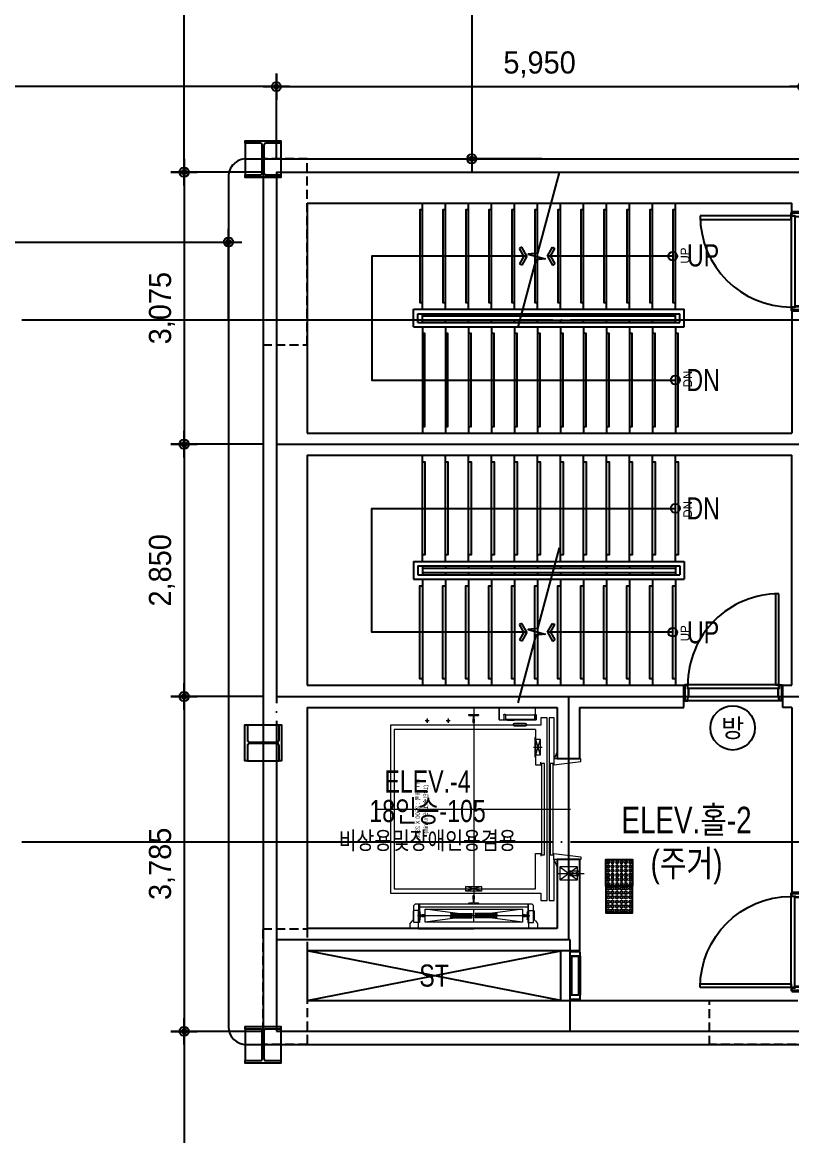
# Model space of a CAD drawing. Header units: millimetres. Extents: x 0 to 1390178, y 0 to 110113.
# Drawn here: x 362640 to 371337, y 28597 to 41181 of the extents above; entities that cross this region are included whole.
import ezdxf
from ezdxf.enums import TextEntityAlignment as Align
from ezdxf.xclip import XClip

# ---------------------------------------------------------------- set-up
doc = ezdxf.new("R2018")
doc.units = ezdxf.units.MM
doc.header["$LTSCALE"] = 100
doc.header["$XCLIPFRAME"] = 0
for name, pattern in [('X - 평면도$0$CEN', [62, 60, -1, 0, -1]), ('X - 평면도$0$CENTER', [65, 60, -2, 1, -2]), ('X - 평면도$0$CENTER2', [1.125, 0.75, -0.125, 0.125, -0.125]), ('X - 평면도$0$HID', [1.5, 1, -0.5]), ('X - 평면도$0$HIDDEN', [0.375, 0.25, -0.125]), ('X - 평면도$0$PHANTOM2', [50, 40, -2, 2, -2, 2, -2])]:
    doc.linetypes.add(name, pattern=pattern)
doc.layers.get('DEFPOINTS').update_dxf_attribs({"color": 145})
for name, color, linetype in [('AA-XXXX-TEXT', 3, 'Continuous'), ('DIM', 7, 'Continuous'), ('TEXT1', 7, 'Continuous'), ('X - SHEET$0$AA-BORD-TEXT', 3, 'Continuous'), ('X - 평면도$0$4', 4, 'Continuous'), ('X - 평면도$0$A-OPEN', 9, 'X - 평면도$0$CEN'), ('X - 평면도$0$A-SYM', 7, 'Continuous'), ('X - 평면도$0$A-WIN', 4, 'Continuous'), ('X - 평면도$0$AA-SSXM-STRS', 4, 'Continuous'), ('X - 평면도$0$AA-WAXM-CONC', 2, 'Continuous'), ('X - 평면도$0$AA-XXXX-CNTL', 1, 'X - 평면도$0$CEN'), ('X - 평면도$0$AA-XXXX-SYMB', 7, 'Continuous'), ('X - 평면도$0$X-55$0$AA-DWXM-WIND', 4, 'Continuous'), ('X - 평면도$0$점형블럭', 8, 'Continuous')]:
    doc.layers.add(name, color=color, linetype=linetype)
for name, color, linetype, lineweight in [('X - 평면도$0$A-door', 4, 'Continuous', 25), ('X - 평면도$0$LAD-CEN', 1, 'X - 평면도$0$CENTER2', 9), ('X - 평면도$0$LAD-FINISH', 30, 'X - 평면도$0$PHANTOM2', 15), ('X - 평면도$0$LAD-OUTLINE', 7, 'Continuous', 20), ('X - 평면도$0$LAD-REFERENCE', 7, 'Continuous', 5), ('X - 평면도$0$LAD-THINLINE', 7, 'Continuous', 9)]:
    doc.layers.add(name, color=color, linetype=linetype, lineweight=lineweight)
for name, color, linetype, plot in [('X - 평면도$0$A-GUIDE TEXT', 67, 'Continuous', False), ('X - 평면도$0$AA-XXXX-H', 195, 'Continuous', False), ('X - 평면도$0$DEFPOINT', 163, 'Continuous', False)]:
    doc.layers.add(name, color=color, linetype=linetype, plot=plot)
doc.styles.add('HAUD01', font='Dotum.ttf')
doc.styles.get("Standard").update_dxf_attribs({"font": 'Dotum.ttf'})
doc.styles.add('X - SHEET$0$HAUD01', font='Dotum.ttf')
doc.styles.add('X - 평면도$0$HAUD01', font='Dotum.ttf')
doc.dimstyles.new('HAUD-80', dxfattribs={"dimscale": 100, "dimtxt": 2.5, "dimasz": 0.5, "dimexe": 0, "dimexo": 1.5, "dimgap": 1, "dimtad": 1, "dimdec": 0, "dimdsep": 46, "dimlunit": 6, "dimtxsty": 'HAUD01', "dimblk": 'Z_DOT', "dimcen": 2.5, "dimdle": 1.5, "dimclrd": 7, "dimclre": 7, "dimclrt": 4, "dimadec": 0, "dimazin": 0, "dimtfac": 1, "dimtdec": 0, "dimtix": 1, "dimtmove": 2, "dimatfit": 3, "dimfxl": 1, "dimtvp": 1, "dimtolj": 1, "dimtzin": 0, "dimarcsym": 0})

# ---------------------------------------------------------------- blocks, each defined once
blk = doc.blocks.new('X - SHEET$0$HAUDsheetV')
at = {"layer": 'X - SHEET$0$AA-BORD-TEXT', "color": 3, "style": 'X - SHEET$0$HAUD01'}
for tag, p in [('PJCode', (786, 567.94)), ('작성자', (786.11, 194.82)), ('검토자', (786.11, 181.82)), ('최종검토자', (786.11, 168.82)), ('승인자', (786.11, 155.82)), ('일자', (786.83, 144.02)), ('개정번호', (812, 65.92))]:
    blk.add_attdef(tag, text='', height=3, dxfattribs=at).set_placement(p, align=Align.MIDDLE_CENTER)
at = {"layer": 'X - SHEET$0$AA-BORD-TEXT', "color": 3, "lineweight": 30, "flags": 104}
blk.add_attdef('PJTitle', text='', height=4, dxfattribs=at).set_placement((787.25, 536.62), align=Align.MIDDLE_CENTER)
blk = doc.blocks.new('X - SHEET')
ref = blk.add_blockref('X - SHEET$0$HAUDsheetV', (-100, 0), dxfattribs=dict(xscale=100, yscale=100, zscale=100))
lines = blk.add_mtext('중랑구 상봉동 116-49번지 일원 2030 청년주택 \\P신축공사', dxfattribs={"layer": 'X - SHEET$0$AA-BORD-TEXT', "color": 3, "insert": (78625, 53662), "char_height": 5056.52, "attachment_point": 1})
ref.add_attrib('PJTitle', '', (78625, 53662), dxfattribs={"flags": 104}).embed_mtext(lines)
blk = doc.blocks.new('dr_갑')
at = {"layer": 'TEXT1'}
blk.add_circle((0, 0), 400, dxfattribs=at)
at = {"layer": 'TEXT1', "style": 'HAUD01'}
blk.add_text('방', height=335, dxfattribs=at).set_placement((0, 0), align=Align.MIDDLE)
blk = doc.blocks.new('Z_DOT')
at = {"layer": 'DIM', "color": 0}
for p, q in [((0, -3), (0, 3)), ((-3, 0), (3, 0))]:
    blk.add_line(p, q, dxfattribs=at)
for radius in [1.05, 0.525]:
    blk.add_circle((0, 0), radius, dxfattribs=at)
blk = doc.blocks.new('*D58')
at = {"layer": 'DEFPOINTS', "color": 0, "transparency": 16777216}
for p in [(368664, 45837), (367720, 39637), (368664, 39637)]:
    blk.add_point(p, dxfattribs=at)
at = {"layer": 'DIM', "color": 7, "lineweight": -2, "transparency": 16777216}
for p, q in [((368514, 45837), (367720, 45837)), ((367720, 45787), (367720, 39687)), ((368514, 39637), (367720, 39637))]:
    blk.add_line(p, q, dxfattribs=at)
at = {"layer": 'DIM', "color": 7, "lineweight": -2, "transparency": 16777216, "xscale": 50, "yscale": 50, "zscale": 50}
for p, rotation in [((367720, 45837), 90), ((367720, 39637), 270)]:
    blk.add_blockref('Z_DOT', p, dxfattribs=dict(at, rotation=rotation))
at = {"layer": 'DIM', "color": 4, "transparency": 16777216, "insert": (367471, 42737), "char_height": 250, "attachment_point": 5, "rotation": 90, "style": 'HAUD01'}
blk.add_mtext('\\A1;6,200', dxfattribs=at)
blk = doc.blocks.new('*D63')
at = {"layer": 'DEFPOINTS', "color": 0, "transparency": 16777216}
for p in [(364972, 38697), (358572, 37676), (364972, 37676)]:
    blk.add_point(p, dxfattribs=at)
at = {"layer": 'DIM', "color": 7, "lineweight": -2, "transparency": 16777216}
for p, q in [((358572, 37826), (358572, 38697)), ((358622, 38697), (364922, 38697)), ((364972, 37826), (364972, 38697))]:
    blk.add_line(p, q, dxfattribs=at)
at = {"layer": 'DIM', "color": 7, "lineweight": -2, "transparency": 16777216, "xscale": 50, "yscale": 50, "zscale": 50, "rotation": 180}
blk.add_blockref('Z_DOT', (358572, 38697), dxfattribs=at)
at = {"layer": 'DIM', "color": 7, "lineweight": -2, "transparency": 16777216, "xscale": 50, "yscale": 50, "zscale": 50}
blk.add_blockref('Z_DOT', (364972, 38697), dxfattribs=at)
at = {"layer": 'DIM', "color": 4, "transparency": 16777216, "insert": (361772, 38946), "char_height": 250, "attachment_point": 5, "style": 'HAUD01'}
blk.add_mtext('\\A1;6,400', dxfattribs=at)
blk = doc.blocks.new('X - 평면도$0$arrow1')
for p, q in [((0, 0), (0.286, 0.501)), ((0, 0), (0.286, -0.501)), ((0.165, 0), (0.41, 0.429)), ((0.165, 0), (0.41, -0.429)), ((0.286, 0.501), (0.41, 0.43)), ((0.286, -0.501), (0.41, -0.43))]:
    blk.add_line(p, q)
blk = doc.blocks.new('X - 평면도$0$A$Cb11c32c7')
at = {"layer": 'X - 평면도$0$AA-XXXX-H'}
blk.add_lwpolyline([(-9, 154, 0.414214), (-31, 176), (-202, 176), (-202, 205), (202, 205), (202, 176), (31, 176, 0.414214), (9, 154), (9, -159, 0.414214), (31, -181), (202, -181), (202, -209), (-202, -209), (-202, -181), (-31, -181, 0.414214), (-9, -159)], format="xyb", close=True, dxfattribs=at)
at = {"layer": 'X - 평면도$0$DEFPOINT', "color": 195}
for p, q in [((-202, 176), (-202, -181)), ((202, 176), (202, -181))]:
    blk.add_line(p, q, dxfattribs=at)
blk = doc.blocks.new('X - 평면도$0$A$C3919c76b')
for p in [(-77388, 54393), (-77388, 44383)]:
    blk.add_blockref('X - 평면도$0$A$Cb11c32c7', p)
at = {"rotation": 90}
blk.add_blockref('X - 평면도$0$A$Cb11c32c7', (-77388, 47793), dxfattribs=at)
blk = doc.blocks.new('X - 평면도$0$A$C69CA1AF6')
blk.add_blockref('X - 평면도$0$A$C3919c76b', (43361, -33202))
blk = doc.blocks.new('*U950')
at = {"layer": 'X - 평면도$0$DEFPOINT'}
for p in [(1350, 622), (1350, -622)]:
    blk.add_line(p, (1350, 0), dxfattribs=at)
at = {"layer": 'X - 평면도$0$LAD-CEN', "color": 8, "ltscale": 200}
for p, q in [((0, 1095), (0, -1095)), ((-1139, 0), (980, 0))]:
    blk.add_line(p, q, dxfattribs=at)
at = {"layer": 'X - 평면도$0$LAD-CEN', "color": 8, "linetype": 'X - 평면도$0$CENTER'}
for p, q in [((1203, 636), (1203, -636)), ((1278, 0), (1128, 0))]:
    blk.add_line(p, q, dxfattribs=at)
at = {"layer": 'X - 평면도$0$LAD-CEN', "color": 8, "ltscale": 10}
for p, q in [((1355, 692), (1339, 692)), ((1355, 657), (1339, 657)), ((1355, -657), (1339, -657)), ((1355, -692), (1339, -692))]:
    blk.add_line(p, q, dxfattribs=at)
at = {"layer": 'X - 평면도$0$LAD-CEN', "color": 8, "ltscale": 20}
for p, q in [((-1025, 527), (-976, 527)), ((-1000, 504), (-1000, 550)), ((-1025, 287), (-976, 287)), ((-1000, 264), (-1000, 310)), ((-700, -677), (-700, -773))]:
    blk.add_line(p, q, dxfattribs=at)
at = {"layer": 'X - 평면도$0$LAD-CEN', "color": 8, "ltscale": 50}
blk.add_line((725, -954), (725, -1248), dxfattribs=at)
at = {"layer": 'X - 평면도$0$LAD-FINISH', "color": 8, "ltscale": 10}
for p, q in [((-650, -1195), (-570, -1195)), ((650, -1195), (570, -1195))]:
    blk.add_line(p, q, dxfattribs=at)
at = {"layer": 'X - 평면도$0$LAD-OUTLINE', "color": 8, "linetype": 'Continuous'}
for p, q in [((-1060, 54), (-1057, 9)), ((-1052, 5), (-1020, 5)), ((1020, 5), (1052, 5)), ((1057, 9), (1060, 54)), ((-1057, -9), (-1060, -54)), ((-1020, -5), (-1052, -5)), ((1052, -5), (1020, -5)), ((1060, -54), (1057, -9))]:
    blk.add_line(p, q, dxfattribs=at)
at = {"layer": 'X - 평면도$0$LAD-OUTLINE', "color": 8}
for p, q in [((-1010, -290), (-1150, -290)), ((-1150, -700), (-1150, -290)), ((-1150, -290), (-1010, -290)), ((-1010, -290), (-1010, -700)), ((-1010, -700), (-1150, -700)), ((-650, -945), (-570, -910)), ((650, -945), (570, -910))]:
    blk.add_line(p, q, dxfattribs=at)
at = {"layer": 'X - 평면도$0$LAD-OUTLINE', "color": 8, "linetype": 'X - 평면도$0$PHANTOM2', "ltscale": 5}
for p, q in [((-1062, -340), (-1017, -340)), ((-1062, -686), (-1062, -361)), ((-1062, -361), (-1017, -361)), ((-1062, -361), (-1062, -363)), ((-1017, -361), (-1017, -686)), ((-1017, -361), (-1017, -363)), ((-1017, -361), (-1017, -363)), ((-1062, -686), (-1062, -684)), ((-1062, -686), (-1017, -686)), ((-1062, -706), (-1017, -706)), ((-1017, -686), (-1017, -684)), ((-1017, -686), (-1017, -684))]:
    blk.add_line(p, q, dxfattribs=at)
at = {"layer": 'X - 평면도$0$LAD-OUTLINE', "color": 8}
for points in [[(-1032, -830), (-1032, -760), (-950, -760), (-950, 940), (950, 940), (950, -760), (1032, -760), (1032, -830), (-1032, -830)], [(-900, -700), (-900, 900), (900, 900), (900, -700)], [(-1115, -290), (-1115, -285), (-1045, -285), (-1045, -290)], [(-1010, -379), (-1005, -379), (-1005, -459), (-1010, -459)], [(-1010, -611), (-1005, -611), (-1005, -531), (-1010, -531)], [(-1005, -611), (-1005, -531)], [(-900, -700), (-500, -700), (-500, -760), (-530, -760)], [(900, -700), (500, -700), (500, -760), (530, -760)], [(-570, -910), (-1032, -910), (-1032, -855), (1032, -855), (1032, -910), (570, -910)], [(-515, -765), (515, -765), (515, -800), (-515, -800), (-515, -765)], [(-515, -865), (515, -865), (515, -900), (-515, -900), (-515, -865)], [(-570, -945), (-570, -906), (-500, -906), (-540, -1212), (-570, -1212), (-570, -1175)], [(570, -945), (570, -906), (500, -906), (540, -1212), (570, -1212), (570, -1175)]]:
    blk.add_lwpolyline(points, dxfattribs=at)
at = {"layer": 'X - 평면도$0$LAD-OUTLINE', "color": 8, "linetype": 'Continuous'}
for points in [[(-1063, -57), (-1068, -57), (-1068, 57), (-1063, 57)], [(-1017, 8), (-1017, 8), (-980, 8), (-979, 7), (-979, -7), (-980, -8), (-1017, -8), (-1017, -8)], [(1017, -8), (1017, -8), (980, -8), (979, -7), (979, 7), (980, 8), (1017, 8), (1017, 8)], [(1063, 57), (1068, 57), (1068, -57), (1063, -57)]]:
    blk.add_lwpolyline(points, dxfattribs=at)
for centre, radius, start, end in [((-1063, 54), 3, 3.2861, 90), ((-1052, 10), 5, 183.2861, 270), ((-1020, 8), 3.25, 270, 0), ((1020, 8), 3.25, 180, 270), ((1052, 10), 5, 270, 356.7139), ((1063, 54), 3, 90, 176.7139), ((-1063, -54), 3, 270, 356.7139), ((-1052, -10), 5, 90, 176.7139), ((-1020, -8), 3.25, 0, 90), ((1020, -8), 3.25, 90, 180), ((1052, -10), 5, 3.2861, 90), ((1063, -54), 3, 183.2861, 270)]:
    blk.add_arc(centre, radius, start, end, dxfattribs=at)
at = {"layer": 'X - 평면도$0$LAD-OUTLINE', "color": 8, "linetype": 'X - 평면도$0$PHANTOM2', "ltscale": 5}
for centre, start, end in [((-1062, -351), 90, 270), ((-1017, -351), 270, 90), ((-1062, -695), 90, 270), ((-1017, -695), 270, 90)]:
    blk.add_arc(centre, 11.3, start, end, dxfattribs=at)
at = {"layer": 'X - 평면도$0$LAD-REFERENCE', "color": 8}
for p, q in [((1068, 657), (1068, -657)), ((1279, 618), (1068, 618)), ((1105, 612), (1105, -612)), ((1279, -618), (1068, -618))]:
    blk.add_line(p, q, dxfattribs=at)
for points in [[(1068, 612), (1279, 612), (1279, 677), (1088, 677), (1068, 657)], [(1068, -612), (1279, -612), (1279, -677), (1088, -677), (1068, -657)]]:
    blk.add_lwpolyline(points, dxfattribs=at)
for points in [[(1145, 677), (1145, 677), (1150, 685), (1242, 685, 0.188811), (1256, 690), (1263, 697), (1290, 722), (1350, 722), (1350, 622), (1275, 622), (1145, 622)], [(1145, -677), (1145, -677), (1150, -685), (1242, -685, -0.188811), (1256, -690), (1263, -697), (1290, -722), (1350, -722), (1350, -622), (1275, -622), (1145, -622)]]:
    blk.add_lwpolyline(points, format="xyb", close=True, dxfattribs=at)
at = {"layer": 'X - 평면도$0$LAD-THINLINE', "color": 8, "linetype": 'X - 평면도$0$HIDDEN'}
for p, q in [((1344, 622), (1344, 722)), ((1074, -612), (1074, 612)), ((1344, -622), (1344, -722))]:
    blk.add_line(p, q, dxfattribs=at)
at = {"layer": 'X - 평면도$0$LAD-THINLINE', "color": 8}
for p, q in [((1278, -550), (1128, 550)), ((1128, -550), (1278, 550)), ((1178, 262), (1178, 17)), ((1178, 262), (1181, 262)), ((1178, 262), (1181, 262)), ((1178, 262), (1181, 262)), ((1178, 262), (1181, 262)), ((1181, 262), (1181, 17)), ((1181, 262), (1182, 259)), ((1181, 262), (1182, 259)), ((1188, 260), (1191, 260)), ((1188, 260), (1191, 260)), ((1188, 260), (1188, 20)), ((1188, 260), (1194, 260)), ((1188, 260), (1194, 260)), ((1194, 260), (1194, 20)), ((1200, 260), (1200, 20)), ((1206, 260), (1200, 260)), ((1206, 260), (1200, 260)), ((1206, 260), (1203, 260)), ((1206, 260), (1203, 260)), ((1206, 260), (1206, 20)), ((1218, 260), (1212, 260)), ((1212, 260), (1212, 20)), ((1212, 260), (1212, 20)), ((1218, 260), (1215, 260)), ((1218, 260), (1218, 20)), ((1228, 262), (1224, 262)), ((1228, 262), (1224, 262)), ((1224, 262), (1224, 17)), ((1224, 262), (1224, 259)), ((1228, 262), (1224, 262)), ((1228, 262), (1224, 262)), ((1224, 262), (1224, 259)), ((1228, 262), (1228, 17)), ((925, -90), (875, 90)), ((875, -90), (925, 90)), ((1178, 17), (1181, 17)), ((1178, 17), (1181, 17)), ((1181, 17), (1182, 21)), ((1188, 20), (1194, 20)), ((1188, 20), (1194, 20)), ((1206, 20), (1200, 20)), ((1218, 20), (1212, 20)), ((1224, 17), (1224, 21)), ((1228, 17), (1224, 17)), ((1228, 17), (1224, 17)), ((1178, -263), (1178, -18)), ((1178, -18), (1181, -18)), ((1178, -18), (1181, -18)), ((1181, -263), (1181, -18)), ((1181, -18), (1182, -21)), ((1188, -21), (1194, -21)), ((1188, -21), (1194, -21)), ((1188, -261), (1188, -21)), ((1194, -261), (1194, -21)), ((1200, -261), (1200, -21)), ((1206, -21), (1200, -21)), ((1206, -261), (1206, -21)), ((1218, -21), (1212, -21)), ((1212, -261), (1212, -21)), ((1212, -261), (1212, -21)), ((1218, -261), (1218, -21)), ((1224, -263), (1224, -18)), ((1228, -18), (1224, -18)), ((1228, -18), (1224, -18)), ((1224, -18), (1224, -21)), ((1228, -263), (1228, -18)), ((1178, -263), (1181, -263)), ((1178, -263), (1181, -263)), ((1178, -263), (1181, -263)), ((1178, -263), (1181, -263)), ((1181, -263), (1182, -260)), ((1181, -263), (1182, -260)), ((1188, -261), (1191, -261)), ((1188, -261), (1191, -261)), ((1188, -261), (1194, -261)), ((1188, -261), (1194, -261)), ((1206, -261), (1200, -261)), ((1206, -261), (1200, -261)), ((1206, -261), (1203, -261)), ((1206, -261), (1203, -261)), ((1218, -261), (1212, -261)), ((1218, -261), (1215, -261)), ((1224, -263), (1224, -260)), ((1224, -263), (1224, -260)), ((1228, -263), (1224, -263)), ((1228, -263), (1224, -263)), ((1228, -263), (1224, -263)), ((1228, -263), (1224, -263)), ((-790, -750), (-610, -700)), ((-790, -700), (-610, -750)), ((750, -1088), (700, -1195)), ((700, -1088), (750, -1195))]:
    blk.add_line(p, q, dxfattribs=at)
at = {"layer": 'X - 평면도$0$LAD-THINLINE', "color": 8, "linetype": 'Continuous'}
for p, q in [((1195, 601), (1162, 604)), ((1198, 585), (1198, 597)), ((1208, 597), (1208, 585)), ((1244, 604), (1211, 601)), ((1162, -604), (1195, -601)), ((1198, -597), (1198, -585)), ((1208, -585), (1208, -597)), ((1211, -601), (1244, -604))]:
    blk.add_line(p, q, dxfattribs=at)
at = {"layer": 'X - 평면도$0$LAD-THINLINE', "color": 8, "ltscale": 5}
for p, q in [((800, -975), (650, -1175)), ((650, -975), (800, -1175))]:
    blk.add_line(p, q, dxfattribs=at)
at = {"layer": 'X - 평면도$0$LAD-THINLINE', "color": 8}
for points in [[(1128, -550), (1278, -550), (1278, 550), (1128, 550)], [(925, -90), (925, 90), (875, 90), (875, -90)], [(-810, -693), (-590, -693), (-590, -700), (-810, -700)], [(-790, -750), (-610, -750), (-610, -700), (-790, -700)], [(750, -1195), (700, -1195), (700, -1088), (750, -1088)], [(782, -1202), (668, -1202), (668, -1195), (782, -1195)]]:
    blk.add_lwpolyline(points, close=True, dxfattribs=at)
at = {"layer": 'X - 평면도$0$LAD-THINLINE', "color": 8, "linetype": 'Continuous'}
for points in [[(1158, 608), (1158, 612), (1247, 612), (1247, 608)], [(1211, 582), (1211, 582), (1211, 551), (1210, 550), (1196, 550), (1195, 551), (1195, 582), (1195, 582)], [(1247, -608), (1247, -612), (1158, -612), (1158, -608)], [(1195, -582), (1195, -582), (1195, -551), (1196, -550), (1210, -550), (1211, -551), (1211, -582), (1211, -582)]]:
    blk.add_lwpolyline(points, dxfattribs=at)
at = {"layer": 'X - 평면도$0$LAD-THINLINE', "color": 8, "linetype": 'X - 평면도$0$PHANTOM2'}
blk.add_lwpolyline([(-972, -466), (-972, -580, 1), (-938, -580), (-938, -466, 1)], format="xyb", close=True, dxfattribs=at)
at = {"layer": 'X - 평면도$0$LAD-THINLINE', "color": 8, "ltscale": 5}
blk.add_lwpolyline([(800, -1175), (650, -1175), (650, -975), (800, -975)], close=True, dxfattribs=at)
for centre in [(-1000, 527), (-1000, 287)]:
    blk.add_circle(centre, 10, dxfattribs=at)
at = {"layer": 'X - 평면도$0$LAD-THINLINE', "color": 8, "linetype": 'Continuous'}
for centre, radius, start, end in [((1162, 608), 4, 180, 265.684), ((1194, 597), 4, 0, 85.684), ((1195, 585), 3.2, 270, 0), ((1212, 597), 4, 94.316, 180), ((1211, 585), 3.2, 180, 270), ((1243, 608), 4, 274.316, 0), ((1162, -608), 4, 94.316, 180), ((1195, -585), 3.2, 0, 90), ((1194, -597), 4, 274.316, 0), ((1211, -585), 3.2, 90, 180), ((1212, -597), 4, 180, 265.684), ((1243, -608), 4, 0, 85.684)]:
    blk.add_arc(centre, radius, start, end, dxfattribs=at)
at = {"layer": 'X - 평면도$0$LAD-THINLINE', "color": 8}
for centre, start, end in [((1185, 260), 190.2367, 0), ((1185, 260), 190.2367, 0), ((1197, 260), 180, 0), ((1197, 260), 180, 0), ((1209, 260), 180, 0), ((1209, 260), 180, 0), ((1221, 260), 180, 349.7633), ((1221, 260), 180, 349.7633), ((1185, 20), 0, 169.7633), ((1197, 20), 0, 180), ((1209, 20), 0, 180), ((1221, 20), 10.2367, 180), ((1185, -21), 190.2367, 0), ((1197, -21), 180, 0), ((1209, -21), 180, 0), ((1221, -21), 180, 349.7633), ((1185, -261), 0, 169.7633), ((1185, -261), 0, 169.7633), ((1197, -261), 0, 180), ((1197, -261), 0, 180), ((1209, -261), 0, 180), ((1209, -261), 0, 180), ((1221, -261), 10.2367, 180), ((1221, -261), 10.2367, 180)]:
    blk.add_arc(centre, 3, start, end, dxfattribs=at)
at = {"layer": 'X - 평면도$0$DEFPOINT', "style": 'X - 평면도$0$HAUD01'}
for s, p in [('PIT 내폭 : 2500 X 2300', (-2, 633)), ('(18인승,105m/min)', (0, 542))]:
    blk.add_text(s, height=48, dxfattribs=at).set_placement(p, align=Align.MIDDLE_CENTER)
blk = doc.blocks.new('*U1021')
at = {"layer": 'X - 평면도$0$A-WIN', "color": 9}
for p, q in [((220, 120), (-220, 120)), ((220, 99), (-220, 99)), ((220, 21), (-220, 21)), ((220, 0), (-220, 0))]:
    blk.add_line(p, q, dxfattribs=at)
at = {"layer": 'X - 평면도$0$A-WIN'}
for points in [[(-220, 0), (-220, 120), (-270, 120), (-270, 0)], [(-223, 3), (-223, 117), (-267, 117), (-267, 3)], [(270, 0), (270, 120), (220, 120), (220, 0)], [(267, 3), (267, 117), (223, 117), (223, 3)]]:
    blk.add_lwpolyline(points, close=True, dxfattribs=at)
blk = doc.blocks.new('X - 평면도$0$A$C4D1409A3')
at = {"layer": 'X - 평면도$0$점형블럭', "color": 9}
blk.add_lwpolyline([(0, 0), (300, 0), (300, 300), (0, 300)], close=True, dxfattribs=at)
at = {"layer": 'X - 평면도$0$점형블럭', "color": 252}
for centre in [(25, 275), (75, 275), (125, 275), (175, 275), (225, 275), (275, 275), (25, 225), (25, 175), (25, 125), (75, 225), (75, 175), (75, 125), (125, 225), (125, 175), (125, 125), (175, 225), (175, 175), (175, 125), (225, 225), (225, 175), (225, 125), (275, 225), (275, 175), (275, 125), (25, 75), (25, 25), (75, 75), (75, 25), (125, 75), (125, 25), (175, 75), (175, 25), (225, 75), (225, 25), (275, 75), (275, 25)]:
    blk.add_circle(centre, 15, dxfattribs=at)
blk = doc.blocks.new('X - 평면도$0$A$Cfb342870')
at = {"layer": 'X - 평면도$0$A-OPEN'}
for p, q in [((-33527, 11681), (-30662, 12241)), ((-30662, 11681), (-33527, 12241))]:
    blk.add_line(p, q, dxfattribs=at)
at = {"layer": 'X - 평면도$0$AA-WAXM-CONC'}
for p, q in [((-34027, 21191), (-34027, 11181)), ((-34027, 21191), (-23422, 21191)), ((-33527, 20691), (-33527, 18091)), ((-33527, 20691), (-28052, 20691)), ((-28052, 20591), (-28052, 20691)), ((-28052, 19471), (-28052, 18091)), ((-33527, 18091), (-28052, 18091)), ((-33527, 17841), (-33527, 15241)), ((-33527, 17841), (-28052, 17841)), ((-28052, 15241), (-28052, 17841)), ((-33527, 15241), (-29272, 15241)), ((-29272, 14991), (-29272, 15241)), ((-28152, 14991), (-28152, 15241)), ((-28152, 15241), (-28052, 15241)), ((-33527, 14991), (-33527, 12491)), ((-33527, 14991), (-30702, 14991)), ((-30702, 14991), (-30702, 14411)), ((-30452, 14991), (-30452, 14411)), ((-30452, 14991), (-29272, 14991)), ((-28052, 14991), (-28152, 14991)), ((-28052, 14991), (-28052, 12901)), ((-30452, 14411), (-30702, 14411)), ((-30702, 13271), (-30702, 12491)), ((-30452, 13271), (-30702, 13271)), ((-30452, 13271), (-30452, 12241)), ((-30702, 12491), (-33527, 12491)), ((-33527, 12241), (-33527, 11681)), ((-30452, 12241), (-33527, 12241)), ((-28052, 11781), (-27552, 11781)), ((-33527, 11681), (-28052, 11681)), ((-34027, 11181), (-27552, 11181))]:
    blk.add_line(p, q, dxfattribs=at)
at = {"layer": 'X - 평면도$0$AA-XXXX-CNTL'}
for p, q in [((-33877, 21041), (-33877, 11331)), ((-33877, 21041), (-19177, 21041)), ((-33877, 17966), (-25227, 17966)), ((-33877, 15116), (-27927, 15116)), ((-30577, 15116), (-30577, 12366)), ((-30557, 12366), (-33877, 12366)), ((-30557, 11331), (-30557, 12366)), ((-33877, 11331), (-27702, 11331))]:
    blk.add_line(p, q, dxfattribs=at)
at = {"layer": 'X - 평면도$0$X-55$0$AA-DWXM-WIND'}
blk.add_line((-30662, 11681), (-30662, 12241), dxfattribs=at)
at = {"xscale": -1.000000000000008, "rotation": 90}
blk.add_blockref('*U950', (-31647, 13841), dxfattribs=at)
at = {"layer": 'X - 평면도$0$A-WIN', "rotation": 90}
blk.add_blockref('*U1021', (-30442, 11961), dxfattribs=at)
at = {"layer": 'X - 평면도$0$점형블럭', "xscale": -1, "rotation": 270}
blk.add_blockref('X - 평면도$0$A$C4D1409A3', (-30152, 12971), dxfattribs=at)
at = {"layer": 'X - 평면도$0$점형블럭', "rotation": 270}
blk.add_blockref('X - 평면도$0$A$C4D1409A3', (-30152, 12971), dxfattribs=at)
blk = doc.blocks.new('X - 평면도$0$B4~1F_COL')
at = {"layer": 'X - 평면도$0$DEFPOINT', "linetype": 'X - 평면도$0$HID'}
for points in [[(-76888, -36807), (-76888, -34707), (-77388, -34707), (-77388, -36807), (-76888, -36807)], [(-76888, -43407), (-76888, -44717), (-77388, -44717), (-77388, -43407), (-76888, -43407)], [(-72343, -44717), (-72343, -44217), (-70913, -44217), (-70913, -44717), (-72343, -44717)]]:
    blk.add_lwpolyline(points, dxfattribs=at)
blk = doc.blocks.new('X - 평면도$0$D1100')
at = {"layer": 'X - 평면도$0$A-door', "color": 9}
for p, q in [((0, -5), (0, -1035)), ((40, -15), (40, -1025)), ((180, -5), (180, -1035))]:
    blk.add_line(p, q, dxfattribs=at)
at = {"layer": 'X - 평면도$0$A-door'}
for points in [[(30, 28), (2, 28), (2, -3), (42, -3), (42, -13), (138, -13), (138, -3), (178, -3), (178, 28), (150, 28), (150, 30), (180, 30), (180, -5), (140, -5), (140, -15), (40, -15), (40, -5), (0, -5), (0, 30), (30, 30)], [(-1030, -5), (-1030, -45), (0, -45), (0, -5)], [(30, -1068), (2, -1068), (2, -1037), (42, -1037), (42, -1027), (138, -1027), (138, -1037), (178, -1037), (178, -1068), (150, -1068), (150, -1070), (180, -1070), (180, -1035), (140, -1035), (140, -1025), (40, -1025), (40, -1035), (0, -1035), (0, -1070), (30, -1070)]]:
    blk.add_lwpolyline(points, close=True, dxfattribs=at)
at = {"layer": 'X - 평면도$0$A-door', "color": 8}
for points in [[(2, -3), (2, 28), (178, 28), (178, -3), (177, -3), (177, 27), (3, 27), (3, -3)], [(2, -1037), (2, -1068), (178, -1068), (178, -1037), (177, -1037), (177, -1067), (3, -1067), (3, -1037)]]:
    blk.add_lwpolyline(points, close=True, dxfattribs=at)
at = {"layer": 'X - 평면도$0$A-door', "color": 1}
blk.add_arc((0, -5), 1030, 180, 270, dxfattribs=at)
at = {"layer": 'X - 평면도$0$A-GUIDE TEXT'}
for p, q in [((175, 40), (5, 40)), ((175, -1080), (5, -1080))]:
    blk.add_line(p, q, dxfattribs=at)
blk = doc.blocks.new('X - 평면도', base_point=(-475.4, -286.7))
at = {"layer": 'X - 평면도$0$4'}
for p, q in [((552422, 54393.1), (552612, 54393.1)), ((552222, 54193), (552222, 44583.1)), ((552422, 44383.1), (552612, 44383.1))]:
    blk.add_line(p, q, dxfattribs=at)
for centre, start, end in [((552422, 54193.1), 90, 180.03703), ((552422, 44583.1), 180, 270)]:
    blk.add_arc(centre, 200, start, end, dxfattribs=at)
at = {"layer": 'X - 평면도$0$A-SYM'}
for points in [[(555958.5, 54239.2), (555714.3, 53327.8), (555607.4, 53315), (555800.6, 53263.3), (555693.6, 53250.5), (555489.6, 52489.2)], [(555958.5, 49997.1), (555714.3, 49085.7), (555607.4, 49072.9), (555800.6, 49021.2), (555693.6, 49008.4), (555489.6, 48247.1)]]:
    blk.add_lwpolyline(points, dxfattribs=at)
at = {"layer": 'X - 평면도$0$AA-SSXM-STRS'}
for p, q in [((554412, 52693.1), (554412, 53893.1)), ((554672, 52693.1), (554672, 53893.1)), ((554932, 52693.1), (554932, 53893.1)), ((555192, 52693.1), (555192, 53893.1)), ((555452, 52693.1), (555452, 53893.1)), ((555712, 52693.1), (555712, 53893.1)), ((555972, 52693.1), (555972, 53893.1)), ((556232, 52693.1), (556232, 53893.1)), ((556492, 52693.1), (556492, 53893.1)), ((556752, 52693.1), (556752, 53893.1)), ((557012, 52693.1), (557012, 53893.1)), ((557272, 52693.1), (557272, 53893.1)), ((554312, 52693.1), (557372, 52693.1)), ((554312, 52493.1), (554312, 52693.1)), ((554362, 52643.1), (557322, 52643.1)), ((554362, 52543.1), (554362, 52643.1)), ((554412, 52618.1), (554412, 52643.1)), ((554412, 52618.1), (557272, 52618.1)), ((554412, 52568.1), (554412, 52618.1)), ((554672, 52618.1), (554672, 52643.1)), ((554932, 52618.1), (554932, 52643.1)), ((555192, 52618.1), (555192, 52643.1)), ((555452, 52618.1), (555452, 52643.1)), ((555712, 52618.1), (555712, 52643.1)), ((555972, 52618.1), (555972, 52643.1)), ((556232, 52618.1), (556232, 52643.1)), ((556492, 52618.1), (556492, 52643.1)), ((556752, 52618.1), (556752, 52643.1)), ((557012, 52618.1), (557012, 52643.1)), ((557272, 52568.1), (557272, 52643.1)), ((557322, 52543.1), (557322, 52643.1)), ((557372, 52493.1), (557372, 52693.1)), ((554312, 52493.1), (557372, 52493.1)), ((554362, 52543.1), (557322, 52543.1)), ((554412, 52543.1), (554412, 52568.1)), ((554412, 52568.1), (557272, 52568.1)), ((554412, 52493.1), (554412, 51293.1)), ((554672, 52543.1), (554672, 52568.1)), ((554672, 52493.1), (554672, 51293.1)), ((554932, 52543.1), (554932, 52568.1)), ((554932, 52493.1), (554932, 51293.1)), ((555192, 52543.1), (555192, 52568.1)), ((555192, 52493.1), (555192, 51293.1)), ((555452, 52543.1), (555452, 52568.1)), ((555452, 52493.1), (555452, 51293.1)), ((555712, 52543.1), (555712, 52568.1)), ((555712, 52493.1), (555712, 51293.1)), ((555972, 52543.1), (555972, 52568.1)), ((555972, 52493.1), (555972, 51293.1)), ((556232, 52543.1), (556232, 52568.1)), ((556232, 52493.1), (556232, 51293.1)), ((556492, 52543.1), (556492, 52568.1)), ((556492, 52493.1), (556492, 51293.1)), ((556752, 52543.1), (556752, 52568.1)), ((556752, 52493.1), (556752, 51293.1)), ((557012, 52543.1), (557012, 52568.1)), ((557012, 52493.1), (557012, 51293.1)), ((557272, 52543.1), (557272, 52568.1)), ((557272, 52493.1), (557272, 51293.1)), ((554412, 49843.1), (554412, 51043.1)), ((554672, 49843.1), (554672, 51043.1)), ((554932, 49843.1), (554932, 51043.1)), ((555192, 49843.1), (555192, 51043.1)), ((555452, 49843.1), (555452, 51043.1)), ((555712, 49843.1), (555712, 51043.1)), ((555972, 49843.1), (555972, 51043.1)), ((556232, 49843.1), (556232, 51043.1)), ((556492, 49843.1), (556492, 51043.1)), ((556752, 49843.1), (556752, 51043.1)), ((557012, 49843.1), (557012, 51043.1)), ((557272, 49843.1), (557272, 51043.1)), ((554312, 49843.1), (557372, 49843.1)), ((554312, 49843.1), (554312, 49643.1)), ((557372, 49843.1), (557372, 49643.1)), ((554362, 49793.1), (557322, 49793.1)), ((554362, 49793.1), (554362, 49693.1)), ((554412, 49793.1), (554412, 49768.1)), ((554412, 49768.1), (557272, 49768.1)), ((554412, 49768.1), (554412, 49718.1)), ((554412, 49718.1), (557272, 49718.1)), ((554412, 49718.1), (554412, 49693.1)), ((554672, 49793.1), (554672, 49768.1)), ((554672, 49718.1), (554672, 49693.1)), ((554932, 49793.1), (554932, 49768.1)), ((554932, 49718.1), (554932, 49693.1)), ((555192, 49793.1), (555192, 49768.1)), ((555192, 49718.1), (555192, 49693.1)), ((555452, 49793.1), (555452, 49768.1)), ((555452, 49718.1), (555452, 49693.1)), ((555712, 49793.1), (555712, 49768.1)), ((555712, 49718.1), (555712, 49693.1)), ((555972, 49793.1), (555972, 49768.1)), ((555972, 49718.1), (555972, 49693.1)), ((556232, 49793.1), (556232, 49768.1)), ((556232, 49718.1), (556232, 49693.1)), ((556492, 49793.1), (556492, 49768.1)), ((556492, 49718.1), (556492, 49693.1)), ((556752, 49793.1), (556752, 49768.1)), ((556752, 49718.1), (556752, 49693.1)), ((557012, 49793.1), (557012, 49768.1)), ((557012, 49718.1), (557012, 49693.1)), ((557272, 49793.1), (557272, 49768.1)), ((557272, 49768.1), (557272, 49693.1)), ((557322, 49793.1), (557322, 49693.1)), ((554312, 49643.1), (557372, 49643.1)), ((554362, 49693.1), (557322, 49693.1)), ((554412, 49643.1), (554412, 48443.1)), ((554672, 49643.1), (554672, 48443.1)), ((554932, 49643.1), (554932, 48443.1)), ((555192, 49643.1), (555192, 48443.1)), ((555452, 49643.1), (555452, 48443.1)), ((555712, 49643.1), (555712, 48443.1)), ((555972, 49643.1), (555972, 48443.1)), ((556232, 49643.1), (556232, 48443.1)), ((556492, 49643.1), (556492, 48443.1)), ((556752, 49643.1), (556752, 48443.1)), ((557012, 49643.1), (557012, 48443.1)), ((557272, 49643.1), (557272, 48443.1))]:
    blk.add_line(p, q, dxfattribs=at)
for points in [[(554412, 53818.1), (554382, 53818.1), (554382, 52768.1), (554412, 52768.1)], [(554672, 53818.1), (554642, 53818.1), (554642, 52768.1), (554672, 52768.1)], [(554932, 53818.1), (554902, 53818.1), (554902, 52768.1), (554932, 52768.1)], [(555192, 53818.1), (555162, 53818.1), (555162, 52768.1), (555192, 52768.1)], [(555452, 53818.1), (555422, 53818.1), (555422, 52768.1), (555452, 52768.1)], [(555712, 53818.1), (555682, 53818.1), (555682, 52768.1), (555712, 52768.1)], [(555972, 53818.1), (555942, 53818.1), (555942, 52768.1), (555972, 52768.1)], [(556232, 53818.1), (556202, 53818.1), (556202, 52768.1), (556232, 52768.1)], [(556492, 53818.1), (556462, 53818.1), (556462, 52768.1), (556492, 52768.1)], [(556752, 53818.1), (556722, 53818.1), (556722, 52768.1), (556752, 52768.1)], [(557012, 53818.1), (556982, 53818.1), (556982, 52768.1), (557012, 52768.1)], [(557272, 53818.1), (557242, 53818.1), (557242, 52768.1), (557272, 52768.1)], [(554412, 51368.1), (554442, 51368.1), (554442, 52418.1), (554412, 52418.1)], [(554672, 51368.1), (554702, 51368.1), (554702, 52418.1), (554672, 52418.1)], [(554932, 51368.1), (554962, 51368.1), (554962, 52418.1), (554932, 52418.1)], [(555192, 51368.1), (555222, 51368.1), (555222, 52418.1), (555192, 52418.1)], [(555452, 51368.1), (555482, 51368.1), (555482, 52418.1), (555452, 52418.1)], [(555712, 51368.1), (555742, 51368.1), (555742, 52418.1), (555712, 52418.1)], [(555972, 51368.1), (556002, 51368.1), (556002, 52418.1), (555972, 52418.1)], [(556232, 51368.1), (556262, 51368.1), (556262, 52418.1), (556232, 52418.1)], [(556492, 51368.1), (556522, 51368.1), (556522, 52418.1), (556492, 52418.1)], [(556752, 51368.1), (556782, 51368.1), (556782, 52418.1), (556752, 52418.1)], [(557012, 51368.1), (557042, 51368.1), (557042, 52418.1), (557012, 52418.1)], [(557272, 51368.1), (557302, 51368.1), (557302, 52418.1), (557272, 52418.1)], [(554412, 50968.1), (554442, 50968.1), (554442, 49918.1), (554412, 49918.1)], [(554672, 50968.1), (554702, 50968.1), (554702, 49918.1), (554672, 49918.1)], [(554932, 50968.1), (554962, 50968.1), (554962, 49918.1), (554932, 49918.1)], [(555192, 50968.1), (555222, 50968.1), (555222, 49918.1), (555192, 49918.1)], [(555452, 50968.1), (555482, 50968.1), (555482, 49918.1), (555452, 49918.1)], [(555712, 50968.1), (555742, 50968.1), (555742, 49918.1), (555712, 49918.1)], [(555972, 50968.1), (556002, 50968.1), (556002, 49918.1), (555972, 49918.1)], [(556232, 50968.1), (556262, 50968.1), (556262, 49918.1), (556232, 49918.1)], [(556492, 50968.1), (556522, 50968.1), (556522, 49918.1), (556492, 49918.1)], [(556752, 50968.1), (556782, 50968.1), (556782, 49918.1), (556752, 49918.1)], [(557012, 50968.1), (557042, 50968.1), (557042, 49918.1), (557012, 49918.1)], [(557272, 50968.1), (557302, 50968.1), (557302, 49918.1), (557272, 49918.1)], [(554412, 48518.1), (554382, 48518.1), (554382, 49568.1), (554412, 49568.1)], [(554672, 48518.1), (554642, 48518.1), (554642, 49568.1), (554672, 49568.1)], [(554932, 48518.1), (554902, 48518.1), (554902, 49568.1), (554932, 49568.1)], [(555192, 48518.1), (555162, 48518.1), (555162, 49568.1), (555192, 49568.1)], [(555452, 48518.1), (555422, 48518.1), (555422, 49568.1), (555452, 49568.1)], [(555712, 48518.1), (555682, 48518.1), (555682, 49568.1), (555712, 49568.1)], [(555972, 48518.1), (555942, 48518.1), (555942, 49568.1), (555972, 49568.1)], [(556232, 48518.1), (556202, 48518.1), (556202, 49568.1), (556232, 49568.1)], [(556492, 48518.1), (556462, 48518.1), (556462, 49568.1), (556492, 49568.1)], [(556752, 48518.1), (556722, 48518.1), (556722, 49568.1), (556752, 49568.1)], [(557012, 48518.1), (556982, 48518.1), (556982, 49568.1), (557012, 49568.1)], [(557272, 48518.1), (557242, 48518.1), (557242, 49568.1), (557272, 49568.1)]]:
    blk.add_lwpolyline(points, dxfattribs=at)
at = {"layer": 'X - 평면도$0$AA-XXXX-CNTL'}
for p, q in [((531286.2, 52573.1), (592213.6, 52573.1)), ((531286.2, 46673.1), (592213.6, 46673.1))]:
    blk.add_line(p, q, dxfattribs=at)
at = {"layer": 'X - 평면도$0$AA-XXXX-SYMB'}
for points in [[(555592, 53293.1), (553842, 53293.1), (553842, 51893.1), (557272, 51893.1)], [(557242, 53293.1), (555826.7, 53293.1)], [(555592, 49043.1), (553842, 49043.1), (553842, 50443.1), (557272, 50443.1)], [(557242, 49043.1), (555826.7, 49043.1)]]:
    blk.add_lwpolyline(points, dxfattribs=at)
for centre in [(557242, 53293.1), (557272, 51893.1), (557272, 50443.1), (557242, 49043.1)]:
    blk.add_circle(centre, 50, dxfattribs=at)
for name, p in [('X - 평면도$0$A$Cfb342870', (586639.2, 33202.2)), ('X - 평면도$0$B4~1F_COL', (630000, 89100)), ('X - 평면도$0$A$C69CA1AF6', (586639.2, 33202.2)), ('X - 평면도$0$A$C3919c76b', (630000, 0)), ('X - 평면도$0$D1100', (558582, 53753.1))]:
    blk.add_blockref(name, p)
at = {"rotation": 270}
blk.add_blockref('X - 평면도$0$D1100', (558447, 48448.1), dxfattribs=at)
at = {"xscale": -1, "rotation": 180}
blk.add_blockref('X - 평면도$0$D1100', (558582, 45023.1), dxfattribs=at)
at = {"layer": 'X - 평면도$0$AA-XXXX-SYMB', "yscale": 200.0000000000021, "zscale": 200.0000000000021}
for p, xscale in [((555592, 53293.1), -200.0000000000021), ((555826.7, 53293.1), 200.0000000000021)]:
    blk.add_blockref('X - 평면도$0$arrow1', p, dxfattribs=dict(at, xscale=xscale))
at = {"layer": 'X - 평면도$0$AA-XXXX-SYMB', "yscale": 200.0000000000021, "zscale": 200.0000000000021, "rotation": 180}
for p, xscale in [((555592, 49043.1), 200.0000000000021), ((555826.7, 49043.1), -200.0000000000021)]:
    blk.add_blockref('X - 평면도$0$arrow1', p, dxfattribs=dict(at, xscale=xscale))
at = {"layer": 'X - 평면도$0$DEFPOINT', "style": 'X - 평면도$0$HAUD01'}
for s, p in [('UP', (557380.5, 53300.2)), ('DN', (557410.5, 51904.7)), ('DN', (557410.5, 50431.5)), ('UP', (557380.5, 49031.7))]:
    blk.add_text(s, height=100, rotation=90, dxfattribs=at).set_placement(p, align=Align.MIDDLE_CENTER)
blk = doc.blocks.new('*D629')
at = {"layer": 'DEFPOINTS', "color": 0, "transparency": 16777216}
for p in [(371462, 40453), (365512, 39487), (371462, 39487)]:
    blk.add_point(p, dxfattribs=at)
at = {"layer": 'DIM', "color": 7, "lineweight": -2, "transparency": 16777216}
for p, q in [((365512, 39637), (365512, 40453)), ((365562, 40453), (371412, 40453)), ((371462, 39637), (371462, 40453))]:
    blk.add_line(p, q, dxfattribs=at)
at = {"layer": 'DIM', "color": 7, "lineweight": -2, "transparency": 16777216, "xscale": 50, "yscale": 50, "zscale": 50, "rotation": 180}
blk.add_blockref('Z_DOT', (365512, 40453), dxfattribs=at)
at = {"layer": 'DIM', "color": 7, "lineweight": -2, "transparency": 16777216, "xscale": 50, "yscale": 50, "zscale": 50}
blk.add_blockref('Z_DOT', (371462, 40453), dxfattribs=at)
at = {"layer": 'DIM', "color": 4, "transparency": 16777216, "insert": (368487, 40703), "char_height": 250, "attachment_point": 5, "style": 'HAUD01'}
blk.add_mtext('\\A1;5,950', dxfattribs=at)
blk = doc.blocks.new('*D630')
at = {"layer": 'DEFPOINTS', "color": 0, "transparency": 16777216}
for p in [(374162, 40453), (371462, 39487), (374162, 39487)]:
    blk.add_point(p, dxfattribs=at)
at = {"layer": 'DIM', "color": 7, "lineweight": -2, "transparency": 16777216}
for p, q in [((371462, 39637), (371462, 40453)), ((371512, 40453), (374112, 40453)), ((374162, 39637), (374162, 40453))]:
    blk.add_line(p, q, dxfattribs=at)
at = {"layer": 'DIM', "color": 7, "lineweight": -2, "transparency": 16777216, "xscale": 50, "yscale": 50, "zscale": 50, "rotation": 180}
blk.add_blockref('Z_DOT', (371462, 40453), dxfattribs=at)
at = {"layer": 'DIM', "color": 7, "lineweight": -2, "transparency": 16777216, "xscale": 50, "yscale": 50, "zscale": 50}
blk.add_blockref('Z_DOT', (374162, 40453), dxfattribs=at)
at = {"layer": 'DIM', "color": 4, "transparency": 16777216, "insert": (372812, 40703), "char_height": 250, "attachment_point": 5, "style": 'HAUD01'}
blk.add_mtext('\\A1;2,700', dxfattribs=at)
blk = doc.blocks.new('*D634')
at = {"layer": 'DEFPOINTS', "color": 0, "transparency": 16777216}
for p in [(365512, 39487), (364469, 36412), (365512, 36412)]:
    blk.add_point(p, dxfattribs=at)
at = {"layer": 'DIM', "color": 7, "lineweight": -2, "transparency": 16777216}
for p, q in [((365362, 39487), (364469, 39487)), ((364469, 39437), (364469, 36462)), ((365362, 36412), (364469, 36412))]:
    blk.add_line(p, q, dxfattribs=at)
at = {"layer": 'DIM', "color": 7, "lineweight": -2, "transparency": 16777216, "xscale": 50, "yscale": 50, "zscale": 50}
for p, rotation in [((364469, 39487), 90), ((364469, 36412), 270)]:
    blk.add_blockref('Z_DOT', p, dxfattribs=dict(at, rotation=rotation))
at = {"layer": 'DIM', "color": 4, "transparency": 16777216, "insert": (364220, 37950), "char_height": 250, "attachment_point": 5, "rotation": 90, "style": 'HAUD01'}
blk.add_mtext('\\A1;3,075', dxfattribs=at)
blk = doc.blocks.new('*D635')
at = {"layer": 'DEFPOINTS', "color": 0, "transparency": 16777216}
for p in [(365512, 36412), (364469, 33562), (365512, 33562)]:
    blk.add_point(p, dxfattribs=at)
at = {"layer": 'DIM', "color": 7, "lineweight": -2, "transparency": 16777216}
for p, q in [((365362, 36412), (364469, 36412)), ((364469, 36362), (364469, 33612)), ((365362, 33562), (364469, 33562))]:
    blk.add_line(p, q, dxfattribs=at)
at = {"layer": 'DIM', "color": 7, "lineweight": -2, "transparency": 16777216, "xscale": 50, "yscale": 50, "zscale": 50}
for p, rotation in [((364469, 36412), 90), ((364469, 33562), 270)]:
    blk.add_blockref('Z_DOT', p, dxfattribs=dict(at, rotation=rotation))
at = {"layer": 'DIM', "color": 4, "transparency": 16777216, "insert": (364220, 34987), "char_height": 250, "attachment_point": 5, "rotation": 90, "style": 'HAUD01'}
blk.add_mtext('\\A1;2,850', dxfattribs=at)
blk = doc.blocks.new('*D636')
at = {"layer": 'DEFPOINTS', "color": 0, "transparency": 16777216}
for p in [(365512, 33562), (364469, 29777), (365512, 29777)]:
    blk.add_point(p, dxfattribs=at)
at = {"layer": 'DIM', "color": 7, "lineweight": -2, "transparency": 16777216}
for p, q in [((365362, 33562), (364469, 33562)), ((364469, 33512), (364469, 29827)), ((365362, 29777), (364469, 29777))]:
    blk.add_line(p, q, dxfattribs=at)
at = {"layer": 'DIM', "color": 7, "lineweight": -2, "transparency": 16777216, "xscale": 50, "yscale": 50, "zscale": 50}
for p, rotation in [((364469, 33562), 90), ((364469, 29777), 270)]:
    blk.add_blockref('Z_DOT', p, dxfattribs=dict(at, rotation=rotation))
at = {"layer": 'DIM', "color": 4, "transparency": 16777216, "insert": (364220, 31670), "char_height": 250, "attachment_point": 5, "rotation": 90, "style": 'HAUD01'}
blk.add_mtext('\\A1;3,785', dxfattribs=at)
blk = doc.blocks.new('*D637')
at = {"layer": 'DEFPOINTS', "color": 0, "transparency": 16777216}
for p in [(365512, 29777), (364469, 24817), (365512, 24817)]:
    blk.add_point(p, dxfattribs=at)
at = {"layer": 'DIM', "color": 7, "lineweight": -2, "transparency": 16777216}
for p, q in [((365362, 29777), (364469, 29777)), ((364469, 29727), (364469, 24867)), ((365362, 24817), (364469, 24817))]:
    blk.add_line(p, q, dxfattribs=at)
at = {"layer": 'DIM', "color": 7, "lineweight": -2, "transparency": 16777216, "xscale": 50, "yscale": 50, "zscale": 50}
for p, rotation in [((364469, 29777), 90), ((364469, 24817), 270)]:
    blk.add_blockref('Z_DOT', p, dxfattribs=dict(at, rotation=rotation))
at = {"layer": 'DIM', "color": 4, "transparency": 16777216, "insert": (364220, 27297), "char_height": 250, "attachment_point": 5, "rotation": 90, "style": 'HAUD01'}
blk.add_mtext('\\A1;4,960', dxfattribs=at)
blk = doc.blocks.new('*D638')
at = {"layer": 'DEFPOINTS', "color": 0, "transparency": 16777216}
for p in [(357572, 40453), (357572, 39487), (365512, 39487)]:
    blk.add_point(p, dxfattribs=at)
at = {"layer": 'DIM', "color": 7, "lineweight": -2, "transparency": 16777216}
for p, q in [((357572, 39637), (357572, 40453)), ((365462, 40453), (357622, 40453)), ((365512, 39637), (365512, 40453))]:
    blk.add_line(p, q, dxfattribs=at)
at = {"layer": 'DIM', "color": 7, "lineweight": -2, "transparency": 16777216, "xscale": 50, "yscale": 50, "zscale": 50, "rotation": 180}
blk.add_blockref('Z_DOT', (357572, 40453), dxfattribs=at)
at = {"layer": 'DIM', "color": 7, "lineweight": -2, "transparency": 16777216, "xscale": 50, "yscale": 50, "zscale": 50}
blk.add_blockref('Z_DOT', (365512, 40453), dxfattribs=at)
at = {"layer": 'DIM', "color": 4, "transparency": 16777216, "insert": (361542, 40703), "char_height": 250, "attachment_point": 5, "style": 'HAUD01'}
blk.add_mtext('\\A1;7,940', dxfattribs=at)
blk = doc.blocks.new('*D639')
at = {"layer": 'DEFPOINTS', "color": 0, "transparency": 16777216}
for p in [(364469, 46617), (365512, 46617), (365512, 39487)]:
    blk.add_point(p, dxfattribs=at)
at = {"layer": 'DIM', "color": 7, "lineweight": -2, "transparency": 16777216}
for p, q in [((365362, 46617), (364469, 46617)), ((364469, 39537), (364469, 46567)), ((365362, 39487), (364469, 39487))]:
    blk.add_line(p, q, dxfattribs=at)
at = {"layer": 'DIM', "color": 7, "lineweight": -2, "transparency": 16777216, "xscale": 50, "yscale": 50, "zscale": 50}
for p, rotation in [((364469, 46617), 90), ((364469, 39487), 270)]:
    blk.add_blockref('Z_DOT', p, dxfattribs=dict(at, rotation=rotation))
at = {"layer": 'DIM', "color": 4, "transparency": 16777216, "insert": (364220, 43052), "char_height": 250, "attachment_point": 5, "rotation": 90, "style": 'HAUD01'}
blk.add_mtext('\\A1;7,130', dxfattribs=at)

msp = doc.modelspace()

# ---------------------------------------------------------------- block references
ref = msp.add_blockref('X - 평면도', (-187725.3, -15042.6))
XClip(ref).set_block_clipping_path([(523249.9173510034, 14755.918452476), (607249.9173510034, 74155.918452476)])

# ---------------------------------------------------------------- next in the draw order: block references
for p in [(168000, 0), (252000, 0)]:
    msp.add_blockref('X - SHEET', p)
at = {"xscale": 0.6262795275590645, "yscale": 0.6262795275590645, "zscale": 0.6262795275590645}
msp.add_blockref('dr_갑', (370669.9, 33206.3), dxfattribs=at)

# ---------------------------------------------------------------- next in the draw order: texts
at = {"layer": 'AA-XXXX-TEXT', "style": 'HAUD01', "width": 0.8}
for s, height, p in [('UP', 250, (370335.5, 38546.1)), ('DN', 250, (370335.5, 37137.5)), ('DN', 250, (370335.5, 35687.3)), ('UP', 250, (370335.5, 34287.3)), ('ELEV.-4', 250, (367221, 32600.7)), ('18인승-105', 250, (367221, 32267.3)), ('ELEV.홀-2', 300, (370148.1, 32164.8)), ('비상용및장애인용겸용', 200, (367221, 31934)), ('(주거)', 300, (370148.1, 31677)), ('ST', 250, (367294.6, 30407.2))]:
    msp.add_text(s, height=height, dxfattribs=at).set_placement(p, align=Align.MIDDLE_CENTER)

# ---------------------------------------------------------------- next in the draw order: dimensions: what is measured, and where the dimension line sits
at = {"layer": 'DIM'}
for base, p1, p2, angle, picture, middle in [((364469.2, 46617.2), (365512.1, 39487.2), (365512.1, 46617.2), 270, '*D639', (364219.9, 43052.2)), ((357572.1, 40453.4), (365512.1, 39487.2), (357572.1, 39487.2), 180, '*D638', (361542.1, 40702.7)), ((364469.2, 36412.2), (365512.1, 39487.2), (365512.1, 36412.2), 90, '*D634', (364219.9, 37949.7)), ((364469.2, 33562.2), (365512.1, 36412.2), (365512.1, 33562.2), 90, '*D635', (364219.9, 34987.2))]:
    dim = msp.add_linear_dim(base=base, p1=p1, p2=p2, angle=angle, dimstyle='HAUD-80', dxfattribs=at)
    dim.commit()
    dim.dimension.update_dxf_attribs({"geometry": picture, "text_midpoint": middle})
for p1, p2, distance, picture, middle in [((368663.6, 45837.3), (368663.6, 39637.3), -943.8, '*D58', (367470.5, 42737.3)), ((358572.1, 37675.6), (364972.1, 37675.6), 1021, '*D63', (361772.1, 38945.8))]:
    dim = msp.add_aligned_dim(p1=p1, p2=p2, distance=distance, dimstyle='HAUD-80', dxfattribs=at)
    dim.commit()
    dim.dimension.update_dxf_attribs({"geometry": picture, "text_midpoint": middle})
for base, p1, p2, picture, middle in [((371462.1, 40453.4), (365512.1, 39487.2), (371462.1, 39487.2), '*D629', (368487.1, 40702.7)), ((374162.1, 40453.4), (371462.1, 39487.2), (374162.1, 39487.2), '*D630', (372812.1, 40702.7))]:
    dim = msp.add_linear_dim(base=base, p1=p1, p2=p2, dimstyle='HAUD-80', dxfattribs=at)
    dim.commit()
    dim.dimension.update_dxf_attribs({"geometry": picture, "text_midpoint": middle})
for base, p1, p2, picture, middle in [((364469.2, 29777.2), (365512.1, 33562.2), (365512.1, 29777.2), '*D636', (364219.9, 31669.7)), ((364469.2, 24817.2), (365512.1, 29777.2), (365512.1, 24817.2), '*D637', (364219.9, 27297.2))]:
    dim = msp.add_linear_dim(base=base, p1=p1, p2=p2, angle=90, dimstyle='HAUD-80', override={"dimscale": 100}, dxfattribs=at)
    dim.commit()
    dim.dimension.update_dxf_attribs({"geometry": picture, "text_midpoint": middle})

doc.saveas('drawing.dxf')
